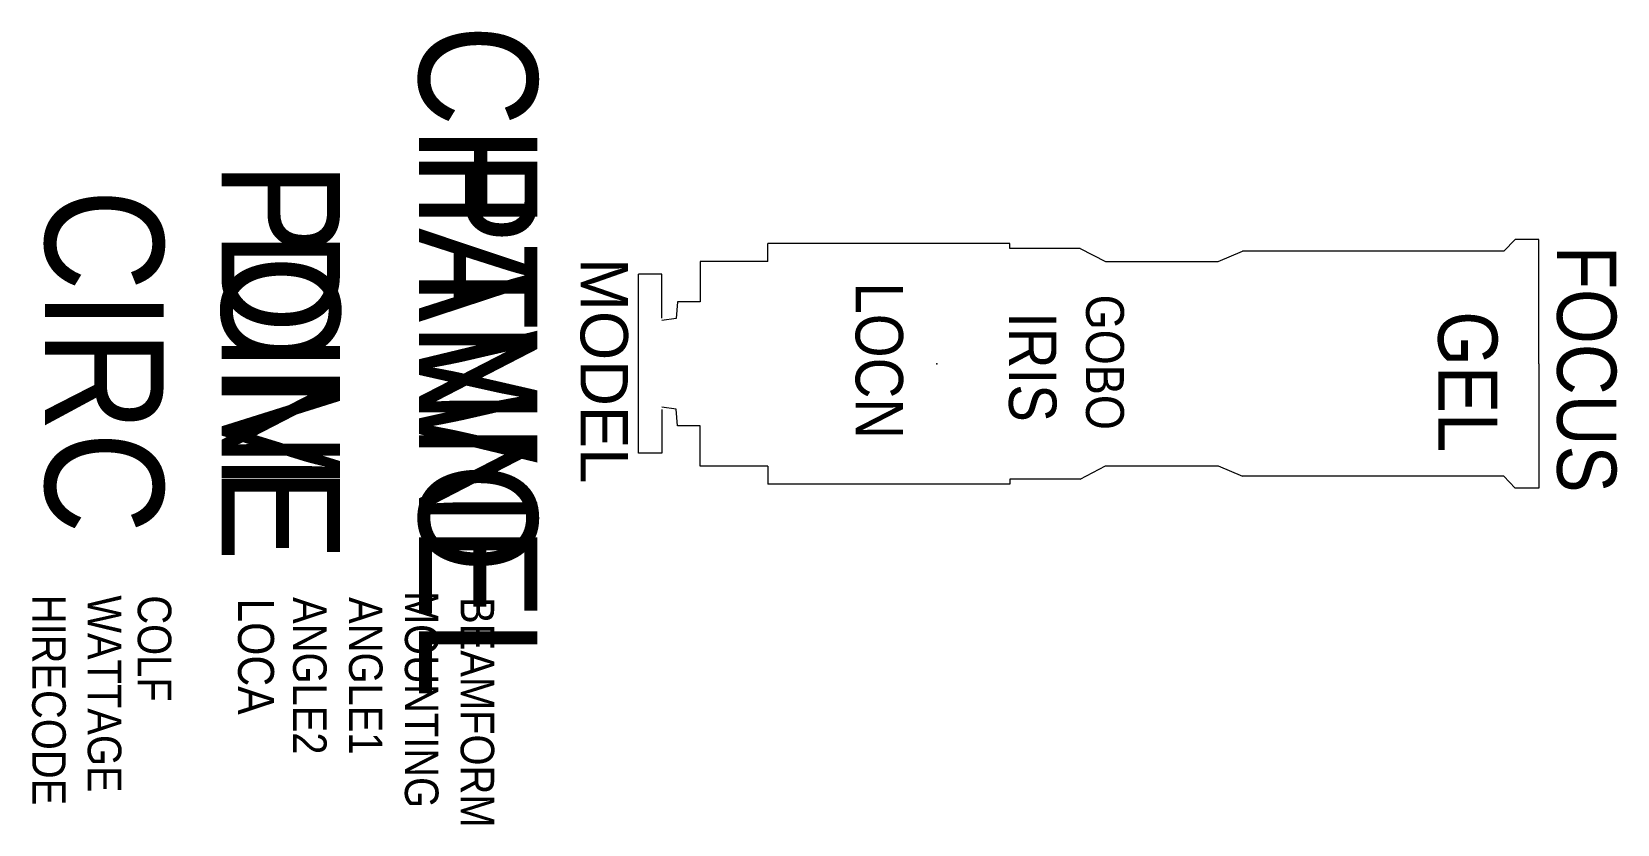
# Model space of a CAD drawing. Extents: x 3815 to 5154, y -731 to -61.
import ezdxf
from ezdxf.enums import TextEntityAlignment as Align

# ---------------------------------------------------------------- set-up
doc = ezdxf.new("R2010")
doc.units = 0
doc.header["$MEASUREMENT"] = 0
doc.layers.get('0').update_dxf_attribs({"linetype": 'CONTINUOUS'})
for name, color, linetype in [('CHANNEL', 3, 'CONTINUOUS'), ('CIRC', 6, 'CONTINUOUS'), ('DIMMER', 4, 'CONTINUOUS'), ('FOCUS', 30, 'CONTINUOUS'), ('GEL', 1, 'CONTINUOUS'), ('LANTERNS', 4, 'CONTINUOUS'), ('LOCATION', 7, 'CONTINUOUS'), ('MODEL', 6, 'CONTINUOUS'), ('PATCH', 5, 'CONTINUOUS'), ('PATCH2', 5, 'CONTINUOUS')]:
    doc.layers.add(name, color=color, linetype=linetype)

msp = doc.modelspace()

# ---------------------------------------------------------------- linework, layer by layer
for p, q in [((4640.9, -240.1), (4436.5, -240.1)), ((4436.5, -255.3), (4436.5, -240.1)), ((4640.9, -244.3), (4640.9, -240.1)), ((5057.8, -246.8), (5067.3, -236.8)), ((5087.3, -236.8), (5067.3, -236.8)), ((5087.3, -341.8), (5087.3, -236.8)), ((4700.2, -244.3), (4640.9, -244.3)), ((4700.2, -244.3), (4721.6, -255.5)), ((4816.7, -255.5), (4837.3, -246.8)), ((5057.8, -246.8), (4837.3, -246.8)), ((4327.3, -417.3), (4327.3, -266.2)), ((4346.9, -266.2), (4327.3, -266.2)), ((4346.9, -303.3), (4346.9, -266.2)), ((4379.5, -255.3), (4379.5, -289.4)), ((4436.5, -255.3), (4379.5, -255.3)), ((4721.6, -255.5), (4816.7, -255.5)), ((4360.2, -289.4), (4359.1, -303.6)), ((4379.5, -289.4), (4360.2, -289.4)), ((4359.1, -303.6), (4346.9, -305.1)), ((5087.3, -341.8), (5087.3, -446.8)), ((4359.1, -380), (4346.9, -378.4)), ((4346.9, -380.3), (4346.9, -417.3)), ((4360.2, -394.2), (4359.1, -380)), ((4379.5, -394.2), (4360.2, -394.2)), ((4379.5, -428.2), (4379.5, -394.2)), ((4346.9, -417.3), (4327.3, -417.3)), ((4436.5, -428.2), (4379.5, -428.2)), ((4436.5, -428.2), (4436.5, -443.5)), ((4700.2, -439.3), (4721.6, -428)), ((4721.6, -428), (4816.7, -428)), ((4816.7, -428), (4837.3, -436.8)), ((4700.2, -439.3), (4640.9, -439.3)), ((4640.9, -439.3), (4640.9, -443.5)), ((5057.8, -436.8), (4837.3, -436.8)), ((5057.8, -436.8), (5067.3, -446.8)), ((4640.9, -443.5), (4436.5, -443.5)), ((5087.3, -446.8), (5067.3, -446.8))]:
    msp.add_line(p, q)
msp.add_point((4579.1, -341.8))

# ---------------------------------------------------------------- texts
at = {"layer": 'CHANNEL', "width": 0.89}
msp.add_attdef('CHANNEL', text='', height=100, rotation=270, dxfattribs=at).set_placement((4142, -339.7, 0), align=Align.CENTER)
at = {"layer": 'CIRC', "width": 0.89}
msp.add_attdef('CIRC', text='', height=100, rotation=270, dxfattribs=at).set_placement((3826.4, -339.7, 0), align=Align.CENTER)
at = {"layer": 'DIMMER', "width": 0.89}
msp.add_attdef('DIM', text='', height=100, rotation=270, dxfattribs=at).set_placement((3975.3, -338.8, 0), align=Align.CENTER)
at = {"layer": 'FOCUS', "color": 30, "width": 0.89}
msp.add_attdef('FOCUS', text='', height=50, rotation=270, dxfattribs=at).set_placement((5102.8, -346.4, 0), align=Align.CENTER)
at = {"layer": 'GEL', "width": 0.89}
for tag, height, p in [('GOBO', 32, (4705.1, -340.5, 0)), ('GEL', 50, (5002.4, -356.9, 0))]:
    msp.add_attdef(tag, text='', height=height, rotation=270, dxfattribs=at).set_placement(p, align=Align.CENTER)
at = {"layer": 'LANTERNS', "color": 30, "width": 0.89}
msp.add_attdef('IRIS', text=' ', height=40, rotation=270, dxfattribs=at).set_placement((4660.1, -344.5, 0), align=Align.MIDDLE)
at = {"layer": 'LANTERNS', "color": 0, "width": 0.89, "flags": 1}
for tag, p, s, height in [('HIRECODE', (3815.5, -536.8, 0), '', 28.3), ('WATTAGE', (3862.4, -537.3, 0), '600', 28.3), ('COLF', (3904.6, -537.3, 0), 'Y', 28.3), ('LOCA', (3989.3, -539.9, 0), '', 30.3), ('ANGLE2', (4035.7, -538.8, 0), '12', 28.3), ('ANGLE1', (4082.9, -538.8, 0), '12', 28.3), ('MOUNTING', (4130.1, -533.6, 0), 'STANDARD HOOK CLAMP', 28.305), ('BEAMFORM', (4177.2, -538.8, 0), 'C', 28.3)]:
    msp.add_attdef(tag, p, s, height=height, rotation=270, dxfattribs=at)
at = {"layer": 'LOCATION', "width": 0.89}
msp.add_attdef('LOCN', text='', height=40, rotation=270, dxfattribs=at).set_placement((4510.6, -339.2), align=Align.CENTER)
at = {"layer": 'MODEL'}
msp.add_attdef('MODEL', text='S6-12', height=40, rotation=270, dxfattribs=at).set_placement((4278.4, -347.7, 0), align=Align.CENTER)
at = {"layer": 'PATCH', "width": 0.89}
msp.add_attdef('PONE', text='', height=100, rotation=270, dxfattribs=at).set_placement((3975.3, -339.7, 0), align=Align.CENTER)
at = {"layer": 'PATCH2', "width": 0.89}
msp.add_attdef('PTWO', text='', height=100, rotation=270, dxfattribs=at).set_placement((4142, -339.7, 0), align=Align.CENTER)

doc.saveas('drawing.dxf')
